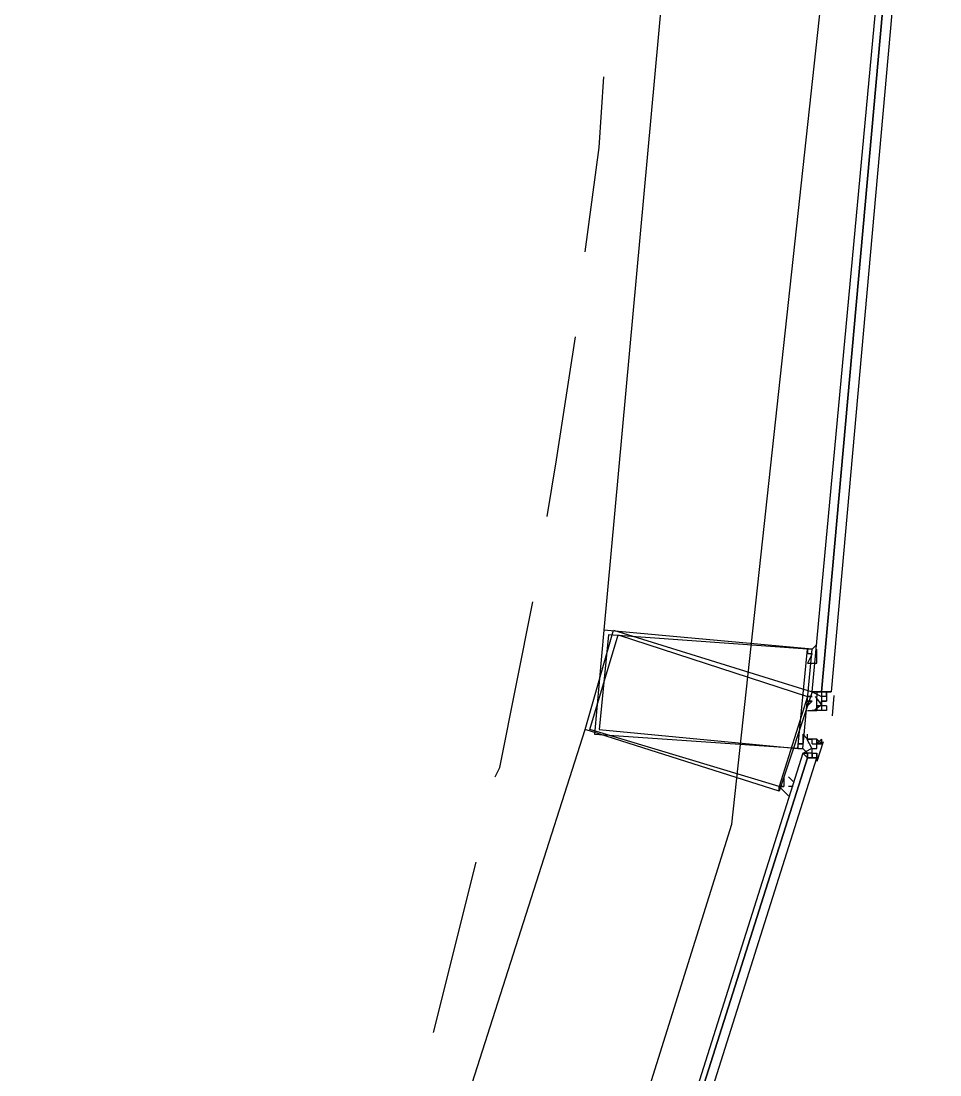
# Model space of a CAD drawing. Header units: feet. Extents: x -84 to 198, y -22 to 181.
# Drawn here: x 121.358 to 123.947, y 41.658 to 44.628 of the extents above; entities that cross this region are included whole.
import ezdxf

# ---------------------------------------------------------------- set-up
doc = ezdxf.new("R2010")
doc.units = ezdxf.units.FT
doc.layers.add('A-AREA-COMUN', color=252, linetype='CONTINUOUS')
doc.layers.add('A-LINEA', color=7, linetype='CONTINUOUS')

msp = doc.modelspace()

# ---------------------------------------------------------------- linework, layer by layer
at = {"layer": 'A-AREA-COMUN'}
msp.add_lwpolyline([(106.16, 44.2489), (119.76, 41.0489), (119.84, 40.32), (122.08, 39.8756), (122.112, 39.6444), (122.48, 39.5556), (123.36, 42.3644), (123.712, 45.6), (123.712, 46.6489), (123.12, 50.24), (122.112, 52.8533), (121.792, 52.96), (121.792, 53.4933), (120.16, 55.9289), (119.76, 55.9644), (119.712, 56.4444), (117.568, 58.4889), (116.96, 58.4889), (116.928, 59.1644), (114.608, 59.6089), (114.4, 59.8044), (114.528, 61.12)], dxfattribs=at)
at = {"layer": 'A-LINEA'}
for p, q in [((123.2933, 46.1111), (123, 42.9111)), ((123.5867, 42.7378), (123.5867, 42.7378)), ((123.5867, 42.7378), (123.5867, 42.7378)), ((123.6, 42.7378), (123.6, 42.7378)), ((123.6, 42.7378), (123.6, 42.7244)), ((123.6, 42.7378), (123.6, 42.7378)), ((123.6, 42.7378), (123.6, 42.7378)), ((123.6, 42.7378), (123.6, 42.7378)), ((123.6, 42.7378), (123.6, 42.7378)), ((123.6, 42.7378), (123.6, 42.7378)), ((123.6, 42.7378), (123.6, 42.7378)), ((123.6, 42.7378), (123.6, 42.7378)), ((123.6, 42.7378), (123.6, 42.7378)), ((123.6, 42.7378), (123.6, 42.7378)), ((123.6, 42.7378), (123.6, 42.7378)), ((123.6, 42.7378), (123.6, 42.7378)), ((123.6, 42.7378), (123.6, 42.7378)), ((123.6133, 42.7378), (123.6, 42.7378)), ((123.6, 42.7378), (123.6, 42.7378)), ((123.6, 42.7111), (123.6, 42.7244)), ((123.6, 42.7244), (123.6, 42.7244)), ((123.6, 42.6978), (123.6, 42.7111)), ((123.6133, 42.7378), (123.6133, 42.7378)), ((123.6133, 42.7378), (123.6133, 42.7244)), ((123.6133, 42.7378), (123.6133, 42.7378)), ((123.6133, 42.7378), (123.6133, 42.7378)), ((123.6133, 42.7378), (123.6133, 42.7378)), ((123.6133, 42.7378), (123.6133, 42.7378)), ((123.6133, 42.7378), (123.6133, 42.7378)), ((123.6133, 42.7378), (123.6133, 42.7378)), ((123.6133, 42.7378), (123.6133, 42.7378)), ((123.6133, 42.7378), (123.6133, 42.7378)), ((123.6133, 42.7378), (123.6133, 42.7378)), ((123.6133, 42.7378), (123.6133, 42.7378)), ((123.6133, 42.7378), (123.6133, 42.7378)), ((123.6133, 42.7378), (123.6133, 42.7378)), ((123.6133, 42.7378), (123.6133, 42.7378)), ((123.6133, 42.7378), (123.6133, 42.7378)), ((123.6133, 42.7378), (123.6133, 42.7378)), ((123.6133, 42.7378), (123.6133, 42.7378)), ((123.6133, 42.7378), (123.6133, 42.7378)), ((123.6133, 42.7244), (123.6133, 42.7244)), ((123.6133, 42.7244), (123.6133, 42.7244)), ((123.6133, 42.7244), (123.6133, 42.7244)), ((123.6133, 42.7244), (123.6133, 42.7244)), ((123.6133, 42.7244), (123.6133, 42.7244)), ((123.6133, 42.7244), (123.6133, 42.7244)), ((123.6133, 42.7244), (123.6133, 42.7244)), ((123.6133, 42.7244), (123.6133, 42.7244)), ((123.6133, 42.7244), (123.6133, 42.7244)), ((123.6133, 42.7244), (123.6133, 42.7244)), ((123.6133, 42.7244), (123.6133, 42.7244)), ((123.6133, 42.7244), (123.6133, 42.7244)), ((123.6133, 42.7244), (123.6133, 42.7244)), ((123.6133, 42.7244), (123.6133, 42.7244)), ((123.6133, 42.7244), (123.6133, 42.7244)), ((123.6133, 42.7244), (123.6133, 42.7244)), ((123.6133, 42.7244), (123.6133, 42.7244)), ((123.6133, 42.7244), (123.6133, 42.7244)), ((123.6133, 42.7244), (123.6133, 42.7244)), ((123.6133, 42.7244), (123.6133, 42.7244)), ((123.6133, 42.7244), (123.6133, 42.7244)), ((123.6133, 42.7244), (123.6133, 42.7244)), ((123.6133, 42.7244), (123.6133, 42.7244)), ((123.6133, 42.7244), (123.6133, 42.7244)), ((123.6133, 42.7244), (123.6133, 42.7244)), ((123.6133, 42.7244), (123.6133, 42.7244)), ((123.6133, 42.7244), (123.6133, 42.7244)), ((123.6133, 42.7244), (123.6133, 42.7244)), ((123.6133, 42.7244), (123.6133, 42.7244)), ((123.6133, 42.7244), (123.6133, 42.7244)), ((123.6267, 42.7244), (123.6133, 42.7244)), ((123.6133, 42.7244), (123.6133, 42.7111)), ((123.6133, 42.7111), (123.6133, 42.7111)), ((123.6133, 42.7111), (123.6133, 42.7111)), ((123.6133, 42.7111), (123.6133, 42.7111)), ((123.6133, 42.7111), (123.6133, 42.7111)), ((123.6133, 42.7111), (123.6133, 42.7111)), ((123.6133, 42.7111), (123.6133, 42.7111)), ((123.6133, 42.7111), (123.6133, 42.7111)), ((123.6133, 42.7111), (123.6267, 42.7111)), ((123.6133, 42.7111), (123.6133, 42.7111)), ((123.6133, 42.7111), (123.6133, 42.6978)), ((123.6133, 42.7111), (123.6133, 42.6978)), ((123.6133, 42.7111), (123.6133, 42.7111)), ((123.6133, 42.7111), (123.6133, 42.7111)), ((123.6133, 42.7111), (123.6133, 42.7111)), ((123.6133, 42.7111), (123.6133, 42.7111)), ((123.6133, 42.7111), (123.6133, 42.7111)), ((123.6133, 42.7111), (123.6133, 42.7111)), ((123.6133, 42.7111), (123.6267, 42.7111)), ((123.6133, 42.7111), (123.6133, 42.7111)), ((123.6133, 42.7111), (123.6133, 42.7111)), ((123.6133, 42.7111), (123.6133, 42.7111)), ((123.6133, 42.7111), (123.6133, 42.7111)), ((123.6133, 42.7111), (123.6133, 42.7111)), ((123.6133, 42.7111), (123.6133, 42.7111)), ((123.6267, 42.7378), (123.6267, 42.7378)), ((123.6267, 42.7378), (123.6267, 42.7378)), ((123.6267, 42.7378), (123.6267, 42.7378)), ((123.6267, 42.7378), (123.6267, 42.7378)), ((123.6267, 42.7244), (123.6267, 42.7378)), ((123.6267, 42.7378), (123.6267, 42.7378)), ((123.64, 42.7378), (123.6267, 42.7378)), ((123.6267, 42.7378), (123.6267, 42.7244)), ((123.6267, 42.7378), (123.6267, 42.7378)), ((123.6267, 42.7378), (123.6267, 42.7378)), ((123.6267, 42.7378), (123.6267, 42.7378)), ((123.6267, 42.7378), (123.6267, 42.7378)), ((123.6267, 42.7378), (123.6267, 42.7244)), ((123.6267, 42.7378), (123.6267, 42.7378)), ((123.6267, 42.7244), (123.6267, 42.7378)), ((123.6267, 42.7244), (123.6267, 42.7378)), ((123.6267, 42.7244), (123.6267, 42.7111)), ((123.6267, 42.7244), (123.6267, 42.7244)), ((123.6267, 42.7244), (123.6267, 42.7244)), ((123.6267, 42.7244), (123.6267, 42.7244)), ((123.6267, 42.7244), (123.6267, 42.7244)), ((123.6267, 42.7244), (123.6267, 42.7244)), ((123.6267, 42.7244), (123.6267, 42.7244)), ((123.6267, 42.7244), (123.6267, 42.7244)), ((123.6267, 42.7244), (123.6267, 42.7244)), ((123.6267, 42.7244), (123.6267, 42.7244)), ((123.6267, 42.7244), (123.6267, 42.7244)), ((123.6267, 42.7244), (123.6267, 42.7244)), ((123.6267, 42.7244), (123.6267, 42.7244)), ((123.6267, 42.7244), (123.6267, 42.7244)), ((123.6267, 42.7244), (123.6267, 42.7244)), ((123.6267, 42.7244), (123.6267, 42.7244)), ((123.6267, 42.7244), (123.6267, 42.7244)), ((123.6267, 42.7244), (123.6267, 42.7244)), ((123.6267, 42.7244), (123.6267, 42.7244)), ((123.6267, 42.7244), (123.6267, 42.7244)), ((123.6267, 42.7244), (123.6267, 42.7244)), ((123.6267, 42.7244), (123.6267, 42.7244)), ((123.6267, 42.7111), (123.6267, 42.7111)), ((123.6267, 42.7111), (123.6267, 42.7111)), ((123.6267, 42.7111), (123.6267, 42.7111)), ((123.6267, 42.7111), (123.6267, 42.7111)), ((123.6267, 42.7111), (123.6267, 42.7111)), ((123.6267, 42.7111), (123.6267, 42.7111)), ((123.6267, 42.7111), (123.6267, 42.7111)), ((123.6267, 42.7111), (123.6267, 42.7111)), ((123.6267, 42.7111), (123.6267, 42.7111)), ((123.6267, 42.7111), (123.6267, 42.7111)), ((123.6267, 42.7111), (123.6267, 42.7111)), ((123.6267, 42.7111), (123.6267, 42.7111)), ((123.6267, 42.7111), (123.6267, 42.7111)), ((123.6267, 42.7111), (123.6267, 42.7111)), ((123.6267, 42.7111), (123.6267, 42.7111)), ((123.6267, 42.7111), (123.6267, 42.7111)), ((123.6267, 42.7111), (123.6267, 42.7111)), ((123.6267, 42.7111), (123.6267, 42.7111)), ((123.6267, 42.7111), (123.6267, 42.7111)), ((123.6267, 42.7111), (123.6267, 42.7111)), ((123.6267, 42.7111), (123.6267, 42.7111)), ((123.6267, 42.7111), (123.6267, 42.7111)), ((123.6267, 42.7111), (123.6267, 42.7111)), ((123.6267, 42.7111), (123.6267, 42.7111)), ((123.6267, 42.7111), (123.6267, 42.7111)), ((123.6267, 42.7111), (123.6267, 42.7111)), ((123.6267, 42.7111), (123.6267, 42.7111)), ((123.64, 42.7378), (123.64, 42.7378)), ((123.6479, 42.7273), (123.6427, 42.6696)), ((123.5867, 42.6844), (123.5867, 42.6844)), ((123.5867, 42.6844), (123.5867, 42.6844)), ((123.5867, 42.6844), (123.5867, 42.6844)), ((123.5867, 42.6844), (123.5867, 42.6844)), ((123.6, 42.6978), (123.6, 42.6978)), ((123.6, 42.6978), (123.6, 42.6978)), ((123.6, 42.6978), (123.6, 42.6978)), ((123.6, 42.6978), (123.6, 42.6978)), ((123.6, 42.6978), (123.6, 42.6978)), ((123.6, 42.6978), (123.6, 42.6978)), ((123.6, 42.6978), (123.6, 42.6978)), ((123.6, 42.6978), (123.6, 42.6978)), ((123.6133, 42.6978), (123.6, 42.6978)), ((123.6, 42.6978), (123.6, 42.6978)), ((123.6133, 42.6978), (123.6, 42.6978)), ((123.6, 42.6978), (123.6, 42.6978)), ((123.6, 42.6978), (123.6, 42.6978)), ((123.6, 42.6978), (123.6, 42.6844)), ((123.6, 42.6978), (123.6, 42.6978)), ((123.6, 42.6978), (123.6, 42.6978)), ((123.6, 42.6844), (123.6, 42.6844)), ((123.6, 42.6844), (123.6, 42.6844)), ((123.6, 42.6844), (123.6, 42.6844)), ((123.6133, 42.6978), (123.6133, 42.6978)), ((123.6133, 42.6978), (123.6133, 42.6978)), ((123.6133, 42.6978), (123.6133, 42.6844)), ((123.6133, 42.6978), (123.6133, 42.6844)), ((123.6133, 42.6978), (123.6133, 42.6978)), ((123.6133, 42.6978), (123.6133, 42.6978)), ((123.6133, 42.6978), (123.6133, 42.6978)), ((123.6133, 42.6978), (123.6133, 42.6978)), ((123.6133, 42.6978), (123.6133, 42.6978)), ((123.6133, 42.6978), (123.6133, 42.6978)), ((123.6133, 42.6978), (123.6133, 42.6978)), ((123.6133, 42.6978), (123.6133, 42.6978)), ((123.6133, 42.6978), (123.6133, 42.6978)), ((123.6133, 42.6978), (123.6133, 42.6978)), ((123.6133, 42.6978), (123.6133, 42.6978)), ((123.6267, 42.6978), (123.6133, 42.6978)), ((123.6133, 42.6978), (123.6133, 42.6978)), ((123.6133, 42.6978), (123.6133, 42.6978)), ((123.6133, 42.6978), (123.6133, 42.6978)), ((123.6133, 42.6978), (123.6133, 42.6978)), ((123.6133, 42.6978), (123.6133, 42.6978)), ((123.6133, 42.6978), (123.6133, 42.6978)), ((123.6133, 42.6978), (123.6133, 42.6978)), ((123.6133, 42.6978), (123.6133, 42.6978)), ((123.6133, 42.6978), (123.6133, 42.6978)), ((123.6133, 42.6978), (123.6133, 42.6978)), ((123.6133, 42.6844), (123.6133, 42.6844)), ((123.6133, 42.6844), (123.6133, 42.6844)), ((123.6133, 42.6844), (123.6133, 42.6844)), ((123.6133, 42.6844), (123.6133, 42.6844)), ((123.6133, 42.6844), (123.6133, 42.6844)), ((123.6133, 42.6844), (123.6133, 42.6844)), ((123.6133, 42.6844), (123.6133, 42.6844)), ((123.6133, 42.6844), (123.6133, 42.6844)), ((123.6133, 42.6844), (123.6133, 42.6844)), ((123.6133, 42.6844), (123.6133, 42.6844)), ((123.6133, 42.6844), (123.6133, 42.6844)), ((123.6267, 42.6844), (123.6133, 42.6844)), ((123.6133, 42.6844), (123.6133, 42.6844)), ((123.6267, 42.6844), (123.6133, 42.6844)), ((123.6267, 42.6978), (123.6267, 42.6978)), ((123.6267, 42.6978), (123.6267, 42.6978)), ((123.6267, 42.6978), (123.6267, 42.6978)), ((123.6267, 42.6978), (123.6267, 42.6978)), ((123.6267, 42.6978), (123.6267, 42.6978)), ((123.6267, 42.6978), (123.6267, 42.6978)), ((123.6267, 42.6978), (123.6267, 42.6978)), ((123.6267, 42.6978), (123.6267, 42.6978)), ((123.6267, 42.6978), (123.6267, 42.6978)), ((123.6267, 42.6978), (123.6267, 42.6844)), ((123.6267, 42.6978), (123.6267, 42.6978)), ((123.6267, 42.6978), (123.6267, 42.6978)), ((123.6267, 42.6978), (123.6267, 42.6978)), ((123.6267, 42.6978), (123.6267, 42.6978)), ((123.6267, 42.6978), (123.6267, 42.6978)), ((123.6267, 42.6978), (123.6267, 42.6978)), ((123.6267, 42.6978), (123.6267, 42.6978)), ((123.6267, 42.6978), (123.6267, 42.6978)), ((123.6267, 42.6978), (123.6267, 42.6978)), ((123.6267, 42.6978), (123.6267, 42.6978)), ((123.6267, 42.6978), (123.6267, 42.6978)), ((123.6267, 42.6978), (123.6267, 42.6978)), ((123.6267, 42.6978), (123.6267, 42.6978)), ((123.6267, 42.6844), (123.6267, 42.6844)), ((123.6267, 42.6844), (123.6267, 42.6844)), ((123.6267, 42.6844), (123.6267, 42.6844)), ((123.6267, 42.6844), (123.6267, 42.6844)), ((123.6267, 42.6844), (123.6267, 42.6844)), ((123.6267, 42.6844), (123.6267, 42.6844)), ((123.6267, 42.6844), (123.6267, 42.6844)), ((123.6267, 42.6844), (123.6267, 42.6844)), ((123.6267, 42.6844), (123.6267, 42.6844)), ((123.6267, 42.6844), (123.6267, 42.6844)), ((123.6267, 42.6844), (123.6267, 42.6844)), ((123.6267, 42.6844), (123.6267, 42.6844)), ((123.6267, 42.6844), (123.6267, 42.6844)), ((123.6267, 42.6844), (123.6267, 42.6844)), ((123.6267, 42.6844), (123.6267, 42.6844)), ((121.9733, 39.5778), (122.9467, 42.6311)), ((123.5733, 42.6044), (123.5733, 42.6044)), ((123.5733, 42.6044), (123.5867, 42.6044)), ((123.5733, 42.6044), (123.5733, 42.6044)), ((123.5733, 42.6044), (123.5733, 42.6044)), ((123.5867, 42.6044), (123.5733, 42.6044)), ((123.5733, 42.6044), (123.5733, 42.6044)), ((123.5733, 42.6044), (123.5733, 42.6044)), ((123.5733, 42.5911), (123.5733, 42.5911)), ((123.5867, 42.6044), (123.5867, 42.6044)), ((123.5867, 42.6044), (123.5867, 42.6044)), ((123.5867, 42.6044), (123.5867, 42.6044)), ((123.5867, 42.6044), (123.5867, 42.6044)), ((123.5867, 42.6044), (123.5867, 42.6044)), ((123.5867, 42.6044), (123.5867, 42.6044)), ((123.5867, 42.5911), (123.5867, 42.6044)), ((123.5867, 42.6044), (123.5867, 42.6044)), ((123.5867, 42.6044), (123.5867, 42.6044)), ((123.5867, 42.6044), (123.5867, 42.6044)), ((123.5867, 42.6044), (123.5867, 42.6044)), ((123.5867, 42.5911), (123.5867, 42.6044)), ((123.5867, 42.6044), (123.5867, 42.6044)), ((123.5867, 42.6044), (123.5867, 42.6044)), ((123.5867, 42.6044), (123.5867, 42.6044)), ((123.5867, 42.6044), (123.5867, 42.6044)), ((123.5867, 42.5911), (123.6, 42.5911)), ((123.5867, 42.5911), (123.5867, 42.5911)), ((123.5867, 42.5911), (123.5867, 42.5911)), ((123.5867, 42.5911), (123.5867, 42.5911)), ((123.5867, 42.5911), (123.5867, 42.5911)), ((123.5867, 42.5911), (123.5867, 42.5911)), ((123.5867, 42.5911), (123.5867, 42.5911)), ((123.5867, 42.5911), (123.5867, 42.5911)), ((123.5867, 42.5911), (123.5867, 42.5911)), ((123.5867, 42.5911), (123.5867, 42.5911)), ((123.5867, 42.5911), (123.5867, 42.5911)), ((123.5867, 42.5911), (123.5867, 42.5911)), ((123.5867, 42.5911), (123.5867, 42.5911)), ((123.5867, 42.5911), (123.5867, 42.5911)), ((123.5867, 42.5911), (123.5867, 42.5911)), ((123.5867, 42.5911), (123.5867, 42.5911)), ((123.5867, 42.5911), (123.5867, 42.5911)), ((123.5867, 42.5911), (123.5867, 42.5911)), ((123.5867, 42.5911), (123.5867, 42.5911)), ((123.5867, 42.5911), (123.5867, 42.5911)), ((123.5867, 42.5911), (123.5867, 42.5911)), ((123.5867, 42.5911), (123.5867, 42.5911)), ((123.5867, 42.5911), (123.5867, 42.5911)), ((123.5867, 42.5911), (123.5867, 42.5911)), ((123.5867, 42.5911), (123.5867, 42.5911)), ((123.5867, 42.5911), (123.5867, 42.5911)), ((123.5867, 42.5911), (123.5867, 42.5911)), ((123.5867, 42.5911), (123.5867, 42.5911)), ((123.5867, 42.5911), (123.5867, 42.5911)), ((123.5867, 42.5911), (123.5867, 42.5911)), ((123.5867, 42.5911), (123.5867, 42.5911)), ((123.6, 42.6044), (123.6, 42.6044)), ((123.6, 42.5911), (123.6, 42.6044)), ((123.6, 42.6044), (123.6, 42.6044)), ((123.6, 42.6044), (123.6, 42.6044)), ((123.6, 42.6044), (123.6, 42.6044)), ((123.6, 42.6044), (123.6, 42.6044)), ((123.6, 42.6044), (123.6, 42.6044)), ((123.6, 42.6044), (123.6, 42.6044)), ((123.6, 42.6044), (123.6, 42.6044)), ((123.6, 42.6044), (123.6, 42.6044)), ((123.6, 42.6044), (123.6, 42.6044)), ((123.6, 42.5911), (123.6, 42.5911)), ((123.6, 42.5911), (123.6, 42.5911)), ((123.6, 42.5911), (123.6, 42.5911)), ((123.6, 42.5911), (123.6, 42.5911)), ((123.6, 42.5911), (123.6, 42.5911)), ((123.6, 42.5911), (123.6, 42.5911)), ((123.6, 42.5911), (123.6, 42.5911)), ((123.6, 42.5911), (123.6, 42.5911)), ((123.6, 42.5911), (123.6, 42.5911)), ((123.6, 42.5911), (123.6, 42.5911)), ((123.6, 42.5911), (123.6, 42.5911)), ((123.6, 42.5911), (123.6, 42.5911)), ((123.6, 42.5911), (123.6, 42.5911)), ((123.6, 42.5778), (123.6, 42.5911)), ((123.6, 42.5911), (123.6, 42.5911)), ((123.6, 42.5911), (123.6, 42.5911)), ((123.6133, 42.5911), (123.6, 42.5911)), ((123.6, 42.5778), (123.6, 42.5911)), ((123.6, 42.5911), (123.6, 42.5911)), ((123.6, 42.5911), (123.6, 42.5911)), ((123.6133, 42.5911), (123.6, 42.5911)), ((123.6, 42.5911), (123.6, 42.5911)), ((123.6, 42.5911), (123.6, 42.5911)), ((123.6, 42.5911), (123.6, 42.5911)), ((123.6, 42.5911), (123.6, 42.5911)), ((123.6, 42.5911), (123.6, 42.5911)), ((123.6, 42.5911), (123.6, 42.5911)), ((123.6, 42.5911), (123.6, 42.5911)), ((123.6, 42.5911), (123.6, 42.5911)), ((123.6, 42.5911), (123.6, 42.5911)), ((123.6, 42.5911), (123.6, 42.5911)), ((123.6176, 42.5968), (123.6001, 42.5415)), ((123.6133, 42.5911), (123.6133, 42.6044)), ((123.6133, 42.6044), (123.6133, 42.6044)), ((123.6133, 42.5911), (123.6133, 42.6044)), ((123.6133, 42.6044), (123.6133, 42.6044)), ((123.6133, 42.6044), (123.6133, 42.5911)), ((123.6133, 42.6044), (123.6133, 42.5911)), ((123.6133, 42.6044), (123.6133, 42.5911)), ((123.6133, 42.5911), (123.6133, 42.5911)), ((123.6133, 42.5911), (123.6133, 42.5911)), ((123.6133, 42.5911), (123.6133, 42.5911)), ((123.6133, 42.5911), (123.6133, 42.5911)), ((123.6133, 42.5911), (123.6133, 42.5911)), ((123.6133, 42.5911), (123.6133, 42.5911)), ((123.6133, 42.5911), (123.6133, 42.5911)), ((123.6133, 42.5911), (123.6133, 42.5911)), ((123.56, 42.5644), (123.5733, 42.5644)), ((123.56, 42.5644), (123.56, 42.5644)), ((123.56, 42.5644), (123.56, 42.5644)), ((123.56, 42.5644), (123.56, 42.5644)), ((123.56, 42.5644), (123.56, 42.5644)), ((123.56, 42.5644), (123.56, 42.5644)), ((123.56, 42.5644), (123.5733, 42.5644)), ((123.56, 42.5644), (123.56, 42.5644)), ((123.56, 42.5644), (123.56, 42.5644)), ((123.56, 42.5644), (123.56, 42.5644)), ((123.5733, 42.5778), (123.5733, 42.5778)), ((123.5733, 42.5644), (123.5733, 42.5644)), ((123.5733, 42.5644), (123.5733, 42.5644)), ((123.5733, 42.5644), (123.5733, 42.5644)), ((123.5733, 42.5644), (123.5733, 42.5644)), ((123.5733, 42.5644), (123.5733, 42.5644)), ((123.5733, 42.5644), (123.5733, 42.5644)), ((123.5733, 42.5644), (123.5733, 42.5644)), ((123.5733, 42.5644), (123.5733, 42.5644)), ((123.5733, 42.5644), (123.5733, 42.5644)), ((123.5733, 42.5644), (123.5733, 42.5644)), ((123.5733, 42.5644), (123.5733, 42.5644)), ((123.5733, 42.5644), (123.5733, 42.5644)), ((123.5733, 42.5644), (123.5733, 42.5644)), ((123.5733, 42.5644), (123.5733, 42.5644)), ((123.5733, 42.5644), (123.5733, 42.5644)), ((123.5733, 42.5644), (123.5733, 42.5644)), ((123.5867, 42.5644), (123.5733, 42.5644)), ((123.5733, 42.5644), (123.5733, 42.5644)), ((123.5867, 42.5644), (123.5733, 42.5644)), ((123.5733, 42.5644), (123.5733, 42.5644)), ((123.5733, 42.5644), (123.5733, 42.5644)), ((123.5733, 42.5644), (123.5733, 42.5644)), ((123.5733, 42.5644), (123.5733, 42.5644)), ((123.5867, 42.5778), (123.5867, 42.5778)), ((123.5867, 42.5778), (123.5867, 42.5778)), ((123.5867, 42.5644), (123.5867, 42.5778)), ((123.5867, 42.5778), (123.6, 42.5778)), ((123.5867, 42.5778), (123.5867, 42.5778)), ((123.5867, 42.5778), (123.5867, 42.5778)), ((123.5867, 42.5778), (123.6, 42.5778)), ((123.5867, 42.5778), (123.5867, 42.5778)), ((123.5867, 42.5644), (123.5867, 42.5778)), ((123.5867, 42.5778), (123.5867, 42.5778)), ((123.5867, 42.5778), (123.5867, 42.5778)), ((123.5867, 42.5644), (123.5867, 42.5778)), ((123.5867, 42.5644), (123.5867, 42.5778)), ((123.5867, 42.5778), (123.5867, 42.5778)), ((123.5867, 42.5778), (123.5867, 42.5778)), ((123.5867, 42.5778), (123.5867, 42.5778)), ((123.5867, 42.5778), (123.5867, 42.5778)), ((123.5867, 42.5778), (123.5867, 42.5778)), ((123.5867, 42.5778), (123.5867, 42.5778)), ((123.5867, 42.5778), (123.5867, 42.5778)), ((123.5867, 42.5778), (123.5867, 42.5778)), ((123.5867, 42.5778), (123.5867, 42.5778)), ((123.5867, 42.5778), (123.5867, 42.5778)), ((123.5867, 42.5778), (123.5867, 42.5778)), ((123.5867, 42.5778), (123.5867, 42.5778)), ((123.5867, 42.5778), (123.5867, 42.5778)), ((123.5867, 42.5778), (123.5867, 42.5778)), ((123.5867, 42.5778), (123.5867, 42.5778)), ((123.5867, 42.5644), (123.6, 42.5644)), ((123.5867, 42.5644), (123.5867, 42.5644)), ((123.5867, 42.5644), (123.5867, 42.5644)), ((123.5867, 42.5644), (123.5867, 42.5644)), ((123.5867, 42.5644), (123.5867, 42.5644)), ((123.5867, 42.5644), (123.5867, 42.5644)), ((123.5867, 42.5644), (123.5867, 42.5644)), ((123.5867, 42.5644), (123.5867, 42.5644)), ((123.5867, 42.5644), (123.5867, 42.5644)), ((123.5867, 42.5511), (123.5867, 42.5644)), ((123.5867, 42.5644), (123.5867, 42.5644)), ((123.5867, 42.5644), (123.5867, 42.5644)), ((123.5867, 42.5644), (123.5867, 42.5644)), ((123.5867, 42.5644), (123.5867, 42.5644)), ((123.5867, 42.5644), (123.5867, 42.5644)), ((123.5867, 42.5644), (123.5867, 42.5644)), ((123.5867, 42.5644), (123.5867, 42.5644)), ((123.5867, 42.5644), (123.5867, 42.5644)), ((123.5867, 42.5644), (123.5867, 42.5644)), ((123.5867, 42.5644), (123.5867, 42.5644)), ((123.5867, 42.5644), (123.5867, 42.5644)), ((123.5867, 42.5644), (123.5867, 42.5644)), ((123.5867, 42.5644), (123.5867, 42.5644)), ((123.5867, 42.5644), (123.5867, 42.5644)), ((123.5867, 42.5644), (123.5867, 42.5644)), ((123.5867, 42.5644), (123.5867, 42.5644)), ((123.5867, 42.5644), (123.5867, 42.5644)), ((123.5867, 42.5644), (123.5867, 42.5644)), ((123.5867, 42.5644), (123.5867, 42.5644)), ((123.5867, 42.5644), (123.5867, 42.5644)), ((123.5867, 42.5644), (123.5867, 42.5644)), ((123.5867, 42.5644), (123.5867, 42.5511)), ((123.5867, 42.5644), (123.5867, 42.5644)), ((123.5867, 42.5644), (123.5867, 42.5511)), ((123.5867, 42.5644), (123.5867, 42.5644)), ((123.6, 42.5778), (123.6, 42.5778)), ((123.6, 42.5778), (123.6, 42.5778)), ((123.6, 42.5778), (123.6, 42.5778)), ((123.6, 42.5778), (123.6, 42.5778)), ((123.6, 42.5778), (123.6, 42.5778)), ((123.6, 42.5778), (123.6, 42.5778)), ((123.6, 42.5778), (123.6, 42.5778)), ((123.6, 42.5778), (123.6, 42.5778)), ((123.6, 42.5778), (123.6, 42.5778)), ((123.6, 42.5778), (123.6, 42.5778)), ((123.6, 42.5778), (123.6, 42.5778)), ((123.6, 42.5778), (123.6, 42.5778)), ((123.6, 42.5778), (123.6, 42.5778)), ((123.6, 42.5778), (123.6, 42.5778)), ((123.6, 42.5778), (123.6, 42.5778)), ((123.6, 42.5778), (123.6, 42.5778)), ((123.6, 42.5778), (123.6, 42.5778)), ((123.6, 42.5778), (123.6, 42.5778)), ((123.6, 42.5778), (123.6, 42.5778)), ((123.6, 42.5778), (123.6, 42.5778)), ((123.6, 42.5778), (123.6, 42.5778)), ((123.6, 42.5778), (123.6, 42.5778)), ((123.6, 42.5778), (123.6, 42.5778)), ((123.6, 42.5778), (123.6, 42.5778)), ((123.6, 42.5778), (123.6, 42.5778)), ((123.6, 42.5778), (123.6, 42.5778)), ((123.6, 42.5778), (123.6, 42.5778)), ((123.6, 42.5778), (123.6, 42.5778)), ((123.6, 42.5778), (123.6, 42.5778)), ((123.6, 42.5778), (123.6, 42.5778)), ((123.6, 42.5644), (123.6, 42.5644)), ((123.6, 42.5511), (123.6, 42.5644)), ((123.6, 42.5644), (123.6, 42.5644)), ((123.6, 42.5644), (123.6, 42.5644)), ((123.6, 42.5644), (123.6, 42.5644)), ((123.6, 42.5644), (123.6, 42.5644)), ((123.6, 42.5644), (123.6, 42.5644)), ((123.6, 42.5644), (123.6, 42.5511)), ((123.6, 42.5644), (123.6, 42.5644)), ((123.6, 42.5511), (123.6, 42.5644)), ((123.6, 42.5644), (123.6, 42.5644)), ((123.6, 42.5644), (123.6, 42.5644)), ((123.6, 42.5644), (123.6, 42.5644)), ((123.5733, 42.5511), (123.5733, 42.5511)), ((123.5733, 42.5511), (123.5733, 42.5511)), ((123.5733, 42.5511), (123.5733, 42.5511)), ((123.5733, 42.5511), (123.5733, 42.5511)), ((123.5733, 42.5511), (123.5733, 42.5511)), ((123.5733, 42.5511), (123.5733, 42.5511)), ((123.5733, 42.5511), (123.5733, 42.5511)), ((123.5733, 42.5511), (123.5733, 42.5511)), ((123.5733, 42.5511), (123.5733, 42.5511)), ((123.5733, 42.5511), (123.5733, 42.5511)), ((123.5733, 42.5511), (123.5733, 42.5511)), ((123.5733, 42.5511), (123.5733, 42.5511)), ((123.5867, 42.5511), (123.5867, 42.5511)), ((123.5867, 42.5511), (123.5867, 42.5511)), ((123.5867, 42.5511), (123.5867, 42.5511)), ((123.5867, 42.5511), (123.5867, 42.5511)), ((123.5867, 42.5511), (123.6, 42.5511)), ((123.5867, 42.5511), (123.5867, 42.5511)), ((123.5867, 42.5511), (123.5867, 42.5511)), ((123.5867, 42.5511), (123.5867, 42.5511)), ((123.5867, 42.5511), (123.5867, 42.5511)), ((123.5867, 42.5511), (123.5867, 42.5511)), ((123.5867, 42.5511), (123.5867, 42.5511)), ((123.6, 42.5511), (123.6, 42.5511)), ((123.6, 42.5511), (123.6, 42.5511)), ((123.6, 42.5511), (123.6, 42.5511)), ((123.6, 42.5511), (123.6, 42.5511)), ((123.6, 42.5511), (123.6, 42.5511)), ((123.6, 42.5511), (123.6, 42.5511)), ((123.6, 42.5511), (123.6, 42.5511)), ((123.6, 42.5511), (123.6, 42.5511)), ((123.5333, 42.4711), (123.52, 42.4711)), ((123.5333, 42.4711), (123.5333, 42.4711)), ((123.52, 42.4578), (123.52, 42.4578)), ((123.5333, 42.4578), (123.5333, 42.4578)), ((122.52, 41.7778), (122.64, 42.2578))]:
    msp.add_line(p, q, dxfattribs=at)
for points in [[(123.92, 46.1778), (123.92, 46.1644), (123.6133, 42.7378), (123.6, 42.7378), (123.5867, 42.7378), (123.9067, 46.1778), (123.92, 46.1778)], [(123.9467, 46.1644), (123.64, 42.7378), (123.6133, 42.7378), (123.92, 46.1644), (123.9333, 46.1778), (123.9467, 46.1778), (123.9467, 46.1644)], [(122.9467, 43.9778), (122.9867, 44.2711), (123, 44.4711)], [(122.84, 43.2311), (122.8667, 43.3911), (122.92, 43.7378)], [(122.6933, 42.4978), (122.7067, 42.5244), (122.8, 42.9911)], [(122.9467, 42.6311), (123.0267, 42.9111), (123.5867, 42.7378), (123.4933, 42.4578), (122.9467, 42.6311)], [(122.96, 42.6311), (123.04, 42.8978), (123.5733, 42.7244), (123.4933, 42.4711), (122.96, 42.6311)], [(123, 42.9111), (122.9733, 42.6178), (123.56, 42.5778), (123.5867, 42.8578), (123, 42.9111)], [(123.0133, 42.8978), (122.9867, 42.6311), (123.5467, 42.5778), (123.5733, 42.8578), (123.0133, 42.8978)], [(123.6, 42.8711), (123.5867, 42.8578), (123.5867, 42.8578), (123.5867, 42.8578), (123.5867, 42.8578), (123.5733, 42.8578), (123.5733, 42.8578), (123.5733, 42.8578), (123.5733, 42.8444), (123.5733, 42.8444), (123.5733, 42.8444), (123.5733, 42.8444), (123.5733, 42.8444), (123.5733, 42.8444), (123.5733, 42.8444)], [(123.6, 42.8311), (123.6, 42.8444), (123.6, 42.8444), (123.6, 42.8578), (123.6, 42.8578), (123.6, 42.8578)], [(123.5867, 42.8444), (123.5733, 42.8178), (123.5733, 42.8178), (123.6, 42.8178), (123.6, 42.8178), (123.6, 42.8311), (123.6, 42.8311)], [(123.5867, 42.8444), (123.5733, 42.8444), (123.5733, 42.8444), (123.5733, 42.8444), (123.5733, 42.8444)], [(123.5733, 42.6978), (123.5733, 42.6978), (123.5867, 42.7111), (123.5867, 42.7111), (123.5733, 42.7111), (123.5733, 42.7111), (123.5733, 42.7111), (123.5733, 42.7244), (123.5733, 42.7244), (123.5733, 42.7244), (123.5867, 42.7244), (123.5867, 42.7244), (123.5867, 42.7244), (123.5867, 42.7244), (123.5867, 42.7244), (123.5867, 42.7244)], [(123.5867, 42.7244), (123.5733, 42.7244), (123.5733, 42.7244)], [(123.5733, 42.7111), (123.5867, 42.7111), (123.5867, 42.7111)], [(123.5867, 42.7378), (123.6133, 42.7244), (123.6133, 42.7244), (123.6133, 42.7244)], [(123.5867, 42.7378), (123.6, 42.7378), (123.6133, 42.7378), (123.64, 42.7378)], [(123.5916, 42.6845), (123.6132, 42.7021), (123.5963, 42.7242)], [(123.6, 42.7378), (123.6, 42.7378), (123.6133, 42.7378), (123.6133, 42.7378)], [(123.6133, 42.6978), (123.6133, 42.6978), (123.6133, 42.7111)], [(123.6267, 42.7111), (123.6267, 42.7111), (123.6133, 42.7111), (123.6133, 42.7111)], [(123.6133, 42.7111), (123.6267, 42.7111), (123.6133, 42.7111)], [(123.6133, 42.7111), (123.6267, 42.7111), (123.6133, 42.7111)], [(123.5733, 42.6844), (123.6, 42.6844), (123.6, 42.6844), (123.6, 42.6978), (123.6, 42.6978)], [(123.6267, 42.6844), (123.6133, 42.6844), (123.6, 42.6844), (123.5867, 42.6844)], [(123.6133, 42.6978), (123.6, 42.6978), (123.6, 42.6844)], [(123.6267, 42.6978), (123.6267, 42.6978), (123.6133, 42.6978)], [(123.5733, 42.6044), (123.5733, 42.6044), (123.56, 42.6178), (123.56, 42.6178), (123.56, 42.5911), (123.56, 42.5911), (123.5467, 42.5911), (123.5467, 42.5911), (123.5467, 42.5911), (123.5467, 42.5911), (123.5467, 42.5911), (123.5467, 42.5778), (123.5467, 42.5778), (123.5467, 42.5778), (123.56, 42.5778), (123.56, 42.5778), (123.56, 42.5778), (123.56, 42.5778), (123.5733, 42.5644), (123.5733, 42.5644)], [(123.5618, 42.565), (123.5859, 42.5789), (123.5728, 42.6035)], [(123.6133, 42.5911), (123.6, 42.6044), (123.5867, 42.6044), (123.5733, 42.6044), (123.5733, 42.6178)], [(123.6, 42.5778), (123.6, 42.5911), (123.6133, 42.6044)], [(123.6, 42.6044), (123.6, 42.5911), (123.6, 42.6044)], [(123.6, 42.6044), (123.6, 42.5911), (123.6, 42.6044)], [(123.6, 42.5778), (123.6, 42.5911), (123.6133, 42.5911)], [(122.5333, 39.2711), (123.5733, 42.5511), (123.56, 42.5644), (122.52, 39.2711), (122.5333, 39.2711)], [(123.56, 42.5644), (123.5733, 42.5511), (123.5867, 42.5511), (123.6, 42.5511)], [(123.5733, 42.5644), (123.5733, 42.5511), (123.5733, 42.5644)], [(123.5733, 42.5644), (123.5733, 42.5511), (123.5733, 42.5644)], [(122.56, 39.2578), (123.6, 42.5511), (123.5867, 42.5511), (123.5733, 42.5511), (122.5333, 39.2711), (122.56, 39.2578)], [(123.5067, 42.4978), (123.5067, 42.4711), (123.5067, 42.4711), (123.5067, 42.4711), (123.5067, 42.4711), (123.4933, 42.4711), (123.4933, 42.4711), (123.4933, 42.4711), (123.4933, 42.4578), (123.4933, 42.4578), (123.4933, 42.4711), (123.5067, 42.4578), (123.5067, 42.4578), (123.5067, 42.4578), (123.5067, 42.4578), (123.52, 42.4444), (123.52, 42.4444), (123.52, 42.4444)], [(123.5333, 42.4844), (123.5333, 42.4844), (123.5333, 42.4844), (123.52, 42.4978), (123.52, 42.4978)]]:
    msp.add_lwpolyline(points, dxfattribs=at)
for points in [[(123.56, 42.5911), (123.5467, 42.5911), (123.5467, 42.5911), (123.56, 42.5911)], [(123.5067, 42.4711), (123.4933, 42.4711), (123.4933, 42.4711), (123.5067, 42.4711)]]:
    msp.add_lwpolyline(points, close=True, dxfattribs=at)

doc.saveas('drawing.dxf')
